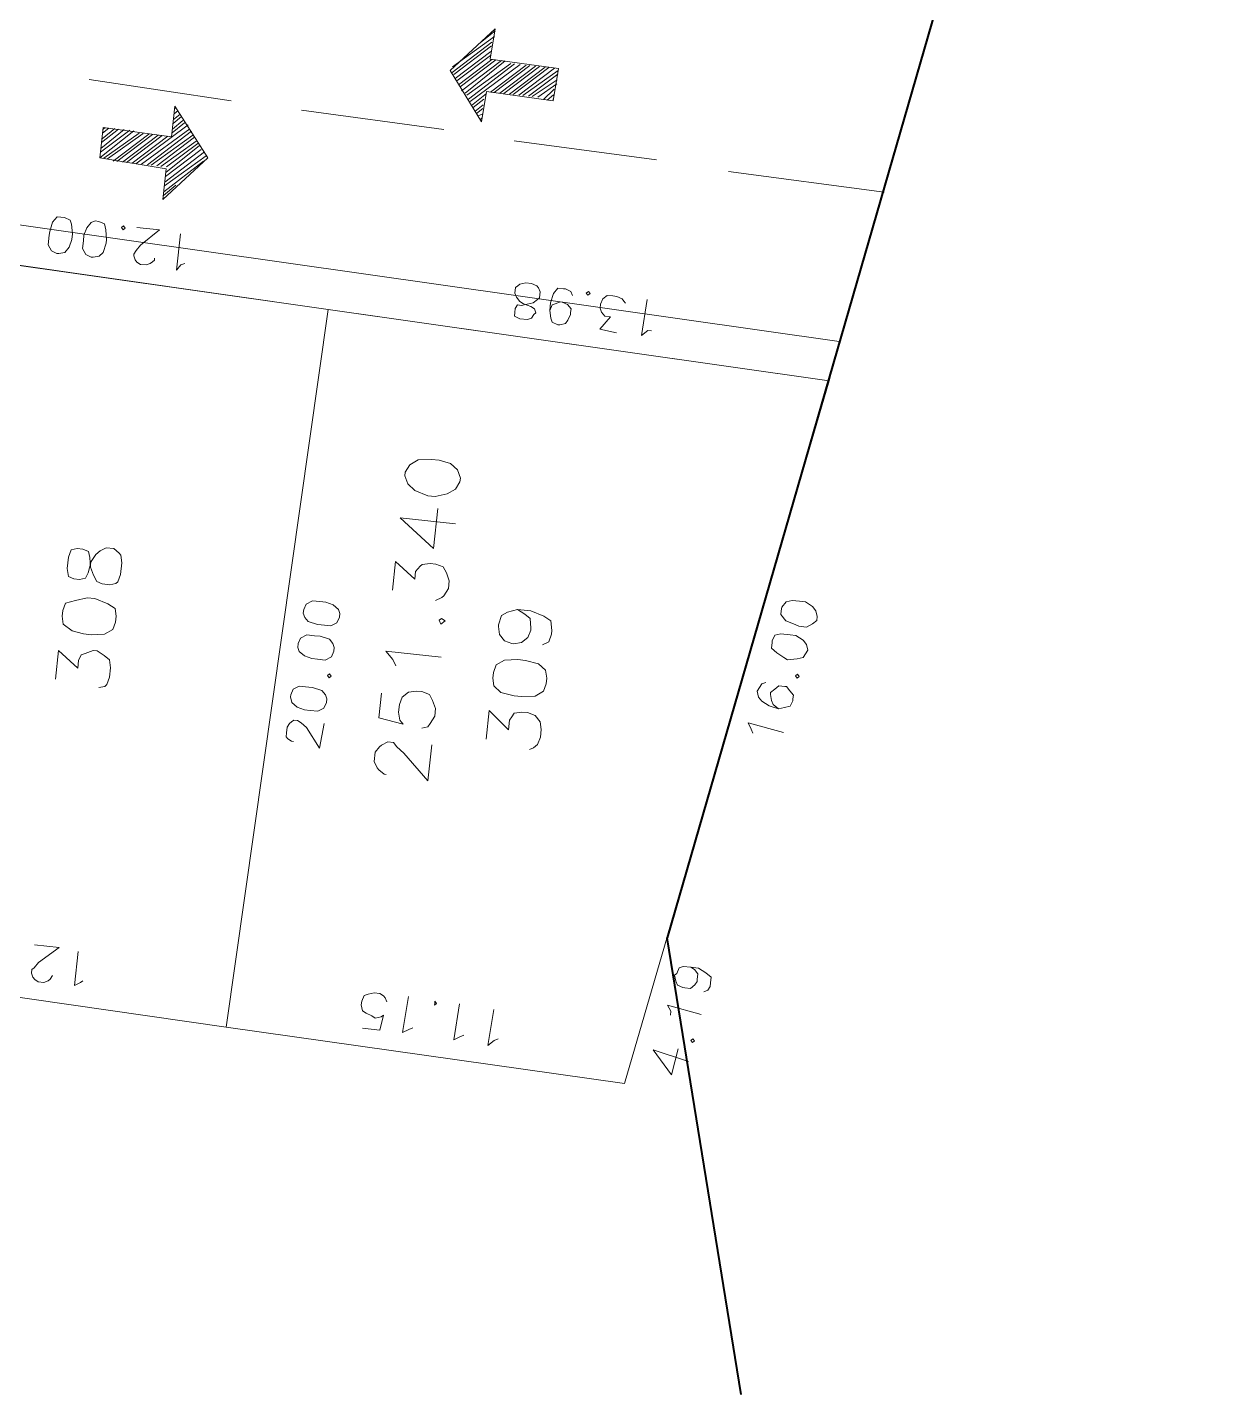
# Model space of a CAD drawing. Header units: metres. Extents: x -977055 to 805873, y -1033982 to 242021.
# Drawn here: x 2734.23 to 2767.38, y 738.2 to 776.14 of the extents above; entities that cross this region are included whole.
import ezdxf

# ---------------------------------------------------------------- set-up
doc = ezdxf.new("R2010")
doc.units = ezdxf.units.M
for name, color, linetype in [('PDF_2da parte', 7, 'Continuous'), ('PDF_acera', 7, 'Continuous'), ('PDF_areas por lote', 7, 'Continuous'), ('PDF_COTAS', 7, 'Continuous'), ('PDF_linea de centro', 7, 'Continuous'), ('PDF_LOTES', 7, 'Continuous'), ('PDF_No. lotes', 7, 'Continuous'), ('PDF_Poligono Ceres', 7, 'Continuous'), ('PDF_VIAS', 7, 'Continuous')]:
    doc.layers.add(name, color=color, linetype=linetype)

# ---------------------------------------------------------------- blocks, each defined once
blk = doc.blocks.new('CALLE')
at = {"layer": 'PDF_2da parte', "lineweight": 40}
blk.add_lwpolyline([(-224.042112, -285.937344), (-214.177824, -283.22784)], dxfattribs=at)
at = {"layer": 'PDF_acera', "lineweight": 9}
blk.add_lwpolyline([(-199.868256, -214.389504), (-199.148544, -215.151552), (-201.561696, -285.471648), (-200.67264, -285.598656), (-198.259488, -214.897536), (-199.571904, -213.500448), (-200.0376, -213.500448)], dxfattribs=at)
at = {"layer": 'PDF_areas por lote', "lineweight": 9}
for points in [[(-211.25664, -276.66576), (-211.25664, -276.623424), (-211.171968, -276.496416), (-211.129632, -276.45408), (-211.002624, -276.369408), (-210.790944, -276.369408), (-210.663936, -276.45408), (-210.6216, -276.496416), (-210.536928, -276.623424), (-210.536928, -276.750432), (-210.6216, -276.835104), (-210.748608, -277.004448), (-211.298976, -277.597152), (-210.494592, -277.597152)], [(-209.478528, -276.369408), (-210.028896, -276.369408), (-210.113568, -276.919776), (-210.028896, -276.835104), (-209.859552, -276.792768), (-209.690208, -276.792768), (-209.520864, -276.835104), (-209.393856, -276.962112), (-209.35152, -277.131456), (-209.35152, -277.258464), (-209.393856, -277.427808), (-209.520864, -277.51248), (-209.690208, -277.597152), (-209.859552, -277.597152), (-210.028896, -277.51248), (-210.113568, -277.470144), (-210.155904, -277.343136)], [(-208.843488, -276.623424), (-208.71648, -276.538752), (-208.547136, -276.369408), (-208.547136, -277.597152)], [(-207.192384, -276.369408), (-206.557344, -276.369408), (-206.896032, -276.835104), (-206.726688, -276.835104), (-206.59968, -276.919776), (-206.557344, -276.962112), (-206.515008, -277.131456), (-206.515008, -277.258464), (-206.557344, -277.427808), (-206.684352, -277.51248), (-206.853696, -277.597152), (-207.02304, -277.597152), (-207.192384, -277.51248), (-207.23472, -277.470144), (-207.319392, -277.343136)], [(-205.583616, -277.597152), (-205.583616, -276.369408), (-206.17632, -277.173792), (-205.287264, -277.173792)]]:
    blk.add_lwpolyline(points, dxfattribs=at)
for points in [[(-204.652224, -276.369408), (-204.821568, -276.45408), (-204.948576, -276.623424), (-205.033248, -276.919776), (-205.033248, -277.08912), (-204.948576, -277.343136), (-204.821568, -277.51248), (-204.652224, -277.597152), (-204.567552, -277.597152), (-204.398208, -277.51248), (-204.2712, -277.343136), (-204.228864, -277.08912), (-204.228864, -276.919776), (-204.2712, -276.623424), (-204.398208, -276.45408), (-204.567552, -276.369408)], [(-207.742752, -277.470144), (-207.827424, -277.51248), (-207.742752, -277.597152), (-207.700416, -277.51248)]]:
    blk.add_lwpolyline(points, close=True, dxfattribs=at)
at = {"layer": 'PDF_COTAS', "lineweight": 9}
for points in [[(-200.587968, -268.240896), (-200.545632, -268.367904), (-200.418624, -268.452576), (-200.24928, -268.494912), (-200.122272, -268.494912), (-199.910592, -268.452576), (-199.82592, -268.41024), (-199.783584, -268.283232), (-199.783584, -268.19856), (-199.783584, -268.113888), (-199.910592, -268.029216), (-200.122272, -267.98688), (-200.206944, -267.98688), (-200.418624, -267.98688), (-200.545632, -268.071552), (-200.587968, -268.19856)], [(-200.587968, -269.002944), (-200.545632, -269.129952), (-200.46096, -269.214624), (-200.24928, -269.25696), (-200.164608, -269.25696), (-199.952928, -269.214624), (-199.82592, -269.172288), (-199.783584, -269.04528), (-199.783584, -268.960608), (-199.82592, -268.875936), (-199.952928, -268.791264), (-200.122272, -268.748928), (-200.24928, -268.748928), (-200.418624, -268.748928), (-200.545632, -268.8336), (-200.587968, -268.960608)], [(-199.910592, -269.595648), (-199.868256, -269.637984), (-199.82592, -269.595648), (-199.868256, -269.553312)], [(-210.282912, -275.184), (-210.83328, -275.141664), (-210.40992, -274.802976), (-210.325248, -274.675968), (-210.282912, -274.591296), (-210.282912, -274.506624), (-210.325248, -274.464288), (-210.367584, -274.421952), (-210.452256, -274.379616), (-210.579264, -274.379616), (-210.663936, -274.379616), (-210.706272, -274.421952), (-210.748608, -274.506624), (-210.748608, -274.54896), (-210.748608, -274.506624), (-210.706272, -274.421952), (-210.663936, -274.379616), (-210.579264, -274.379616), (-210.452256, -274.379616), (-210.367584, -274.421952), (-210.325248, -274.464288), (-210.282912, -274.506624), (-210.282912, -274.591296), (-210.325248, -274.675968), (-210.40992, -274.802976), (-210.83328, -275.141664)], [(-209.77488, -274.379616), (-209.901888, -274.421952), (-209.98656, -274.54896), (-210.028896, -274.718304), (-210.028896, -274.845312), (-210.028896, -275.014656), (-209.944224, -275.141664), (-209.817216, -275.184), (-209.732544, -275.184), (-209.647872, -275.141664), (-209.5632, -275.056992), (-209.520864, -274.845312), (-209.520864, -274.76064), (-209.520864, -274.54896), (-209.605536, -274.421952), (-209.732544, -274.379616)], [(-209.77488, -274.379616), (-209.901888, -274.421952), (-209.98656, -274.54896), (-210.028896, -274.718304), (-210.028896, -274.845312), (-210.028896, -275.014656), (-209.944224, -275.141664), (-209.817216, -275.184), (-209.732544, -275.184), (-209.647872, -275.141664), (-209.5632, -275.056992), (-209.520864, -274.845312), (-209.520864, -274.76064), (-209.520864, -274.54896), (-209.605536, -274.421952), (-209.732544, -274.379616)], [(-208.674144, -274.421952), (-208.758816, -274.464288), (-208.843488, -274.591296), (-208.885824, -274.76064), (-208.885824, -274.887648), (-208.885824, -275.056992), (-208.801152, -275.184), (-208.674144, -275.226336), (-208.589472, -275.226336), (-208.5048, -275.184), (-208.420128, -275.099328), (-208.377792, -274.887648), (-208.377792, -274.76064), (-208.377792, -274.591296), (-208.462464, -274.464288), (-208.589472, -274.421952)], [(-208.674144, -274.421952), (-208.758816, -274.464288), (-208.843488, -274.591296), (-208.885824, -274.76064), (-208.885824, -274.887648), (-208.885824, -275.056992), (-208.801152, -275.184), (-208.674144, -275.226336), (-208.589472, -275.226336), (-208.5048, -275.184), (-208.420128, -275.099328), (-208.377792, -274.887648), (-208.377792, -274.76064), (-208.377792, -274.591296), (-208.462464, -274.464288), (-208.589472, -274.421952)], [(-207.912096, -274.464288), (-207.996768, -274.506624), (-208.08144, -274.591296), (-208.123776, -274.802976), (-208.123776, -274.887648), (-208.123776, -275.099328), (-208.039104, -275.226336), (-207.912096, -275.268672), (-207.827424, -275.268672), (-207.742752, -275.226336), (-207.65808, -275.099328), (-207.615744, -274.929984), (-207.615744, -274.802976), (-207.615744, -274.633632), (-207.700416, -274.506624), (-207.827424, -274.464288)], [(-207.912096, -274.464288), (-207.996768, -274.506624), (-208.08144, -274.591296), (-208.123776, -274.802976), (-208.123776, -274.887648), (-208.123776, -275.099328), (-208.039104, -275.226336), (-207.912096, -275.268672), (-207.827424, -275.268672), (-207.742752, -275.226336), (-207.65808, -275.099328), (-207.615744, -274.929984), (-207.615744, -274.802976), (-207.615744, -274.633632), (-207.700416, -274.506624), (-207.827424, -274.464288)], [(-209.224512, -275.141664), (-209.266848, -275.184), (-209.224512, -275.226336), (-209.182176, -275.184)], [(-209.224512, -275.141664), (-209.266848, -275.184), (-209.224512, -275.226336), (-209.182176, -275.184)], [(-216.209952, -278.274528), (-216.167616, -278.316864), (-216.12528, -278.274528), (-216.167616, -278.274528)], [(-200.926656, -278.697888), (-200.88432, -278.78256), (-200.799648, -278.824896), (-200.757312, -278.867232), (-200.67264, -278.824896), (-200.630304, -278.740224), (-200.587968, -278.57088), (-200.545632, -278.486208), (-200.46096, -278.401536), (-200.376288, -278.3592), (-200.24928, -278.3592), (-200.206944, -278.401536), (-200.164608, -278.443872), (-200.122272, -278.57088), (-200.122272, -278.697888), (-200.164608, -278.824896), (-200.206944, -278.867232), (-200.291616, -278.909568), (-200.418624, -278.909568), (-200.46096, -278.867232), (-200.545632, -278.78256), (-200.587968, -278.655552), (-200.630304, -278.528544), (-200.630304, -278.443872), (-200.714976, -278.401536), (-200.799648, -278.401536), (-200.88432, -278.401536), (-200.926656, -278.528544)], [(-200.24928, -279.967968), (-200.206944, -280.010304), (-200.164608, -279.967968), (-200.206944, -279.925632)], [(-216.379296, -283.989888), (-216.421632, -284.032224), (-216.379296, -284.07456), (-216.33696, -284.032224)], [(-207.4464, -284.836608), (-207.573408, -284.836608), (-207.65808, -284.963616), (-207.742752, -285.13296), (-207.785088, -285.217632), (-207.742752, -285.429312), (-207.700416, -285.55632), (-207.615744, -285.598656), (-207.531072, -285.640992), (-207.404064, -285.598656), (-207.319392, -285.513984), (-207.23472, -285.34464), (-207.23472, -285.217632), (-207.23472, -285.005952), (-207.277056, -284.878944), (-207.404064, -284.836608)], [(-206.726688, -284.963616), (-206.81136, -284.963616), (-206.938368, -285.090624), (-206.980704, -285.259968), (-207.02304, -285.386976), (-207.02304, -285.55632), (-206.938368, -285.683328), (-206.853696, -285.768), (-206.769024, -285.768), (-206.642016, -285.725664), (-206.557344, -285.640992), (-206.472672, -285.471648), (-206.472672, -285.34464), (-206.472672, -285.175296), (-206.515008, -285.048288), (-206.642016, -284.963616)], [(-208.123776, -285.429312), (-208.166112, -285.471648), (-208.123776, -285.513984), (-208.08144, -285.471648)]]:
    blk.add_lwpolyline(points, close=True, dxfattribs=at)
for points in [[(-216.463968, -269.807328), (-216.54864, -269.764992), (-216.590976, -269.722656), (-216.633312, -269.637984), (-216.633312, -269.510976), (-216.590976, -269.426304), (-216.54864, -269.383968), (-216.463968, -269.341632), (-216.379296, -269.341632), (-216.33696, -269.383968), (-216.209952, -269.46864), (-215.828928, -269.892), (-215.828928, -269.341632)], [(-200.46096, -270.357696), (-200.503296, -270.357696), (-200.545632, -270.31536), (-200.587968, -270.273024), (-200.630304, -270.188352), (-200.630304, -270.061344), (-200.587968, -269.976672), (-200.545632, -269.934336), (-200.46096, -269.892), (-200.418624, -269.892), (-200.333952, -269.934336), (-200.206944, -270.019008), (-199.82592, -270.400032), (-199.82592, -269.892)], [(-216.506304, -270.484704), (-216.54864, -270.442368), (-216.633312, -270.31536), (-215.871264, -270.31536)], [(-200.503296, -271.035072), (-200.545632, -270.9504), (-200.67264, -270.865728), (-199.868256, -270.865728)], [(-216.887328, -276.750432), (-216.887328, -277.131456), (-216.54864, -277.173792), (-216.590976, -277.131456), (-216.633312, -277.004448), (-216.590976, -276.919776), (-216.54864, -276.792768), (-216.506304, -276.708096), (-216.379296, -276.66576), (-216.294624, -276.66576), (-216.167616, -276.708096), (-216.12528, -276.792768), (-216.082944, -276.919776), (-216.082944, -277.046784), (-216.12528, -277.131456), (-216.167616, -277.173792), (-216.252288, -277.216128)], [(-216.76032, -277.851168), (-216.802656, -277.766496), (-216.887328, -277.639488), (-216.082944, -277.681824)], [(-216.802656, -278.99424), (-216.844992, -278.909568), (-216.929664, -278.78256), (-216.12528, -278.824896)], [(-200.67264, -279.163584), (-200.545632, -279.20592), (-200.503296, -279.290592), (-200.46096, -279.375264), (-200.46096, -279.4176), (-200.503296, -279.544608), (-200.587968, -279.62928), (-200.67264, -279.62928), (-200.714976, -279.62928), (-200.841984, -279.586944), (-200.926656, -279.544608), (-200.968992, -279.4176), (-200.968992, -279.375264), (-200.926656, -279.248256), (-200.841984, -279.20592), (-200.67264, -279.163584), (-200.503296, -279.163584), (-200.291616, -279.20592), (-200.164608, -279.290592), (-200.164608, -279.4176), (-200.164608, -279.459936), (-200.206944, -279.586944), (-200.291616, -279.62928)], [(-216.802656, -279.756288), (-216.844992, -279.671616), (-216.972, -279.544608), (-216.167616, -279.586944)], [(-201.011328, -280.68768), (-200.968992, -280.306656), (-200.67264, -280.518336), (-200.67264, -280.391328), (-200.630304, -280.348992), (-200.587968, -280.306656), (-200.503296, -280.26432), (-200.418624, -280.26432), (-200.291616, -280.306656), (-200.206944, -280.391328), (-200.206944, -280.518336), (-200.206944, -280.603008), (-200.24928, -280.730016), (-200.291616, -280.772352), (-200.333952, -280.814688)], [(-200.88432, -281.449728), (-200.88432, -281.365056), (-201.011328, -281.238048), (-200.206944, -281.280384)], [(-216.844992, -283.989888), (-216.675648, -283.185504), (-217.18368, -283.6512), (-216.590976, -283.735872)], [(-215.871264, -283.481856), (-215.786592, -283.481856), (-215.659584, -283.397184), (-215.786592, -284.159232)], [(-214.770528, -283.820544), (-214.812864, -283.905216), (-214.897536, -283.989888), (-215.024544, -283.989888), (-215.06688, -283.989888), (-215.151552, -283.947552), (-215.236224, -283.86288), (-215.236224, -283.735872), (-215.236224, -283.693536), (-215.193888, -283.566528), (-215.109216, -283.524192), (-214.982208, -283.481856), (-214.939872, -283.524192), (-214.812864, -283.566528), (-214.770528, -283.6512), (-214.770528, -283.820544), (-214.770528, -283.989888), (-214.8552, -284.159232), (-214.939872, -284.28624), (-215.06688, -284.28624), (-215.151552, -284.28624), (-215.236224, -284.243904), (-215.27856, -284.159232)], [(-209.478528, -284.624928), (-209.393856, -284.582592), (-209.266848, -284.49792), (-209.393856, -285.302304)], [(-208.335456, -284.794272), (-208.377792, -284.7096), (-208.462464, -284.667264), (-208.547136, -284.624928), (-208.674144, -284.667264), (-208.758816, -284.751936), (-208.843488, -284.92128), (-208.885824, -285.13296), (-208.843488, -285.259968), (-208.801152, -285.386976), (-208.674144, -285.429312), (-208.631808, -285.429312), (-208.547136, -285.429312), (-208.462464, -285.34464), (-208.377792, -285.259968), (-208.377792, -285.217632), (-208.377792, -285.090624), (-208.462464, -285.005952), (-208.547136, -284.92128), (-208.589472, -284.92128), (-208.71648, -284.963616), (-208.801152, -285.005952), (-208.885824, -285.13296)]]:
    blk.add_lwpolyline(points, dxfattribs=at)
at = {"layer": 'PDF_linea de centro', "lineweight": 9}
for points in [[(-196.693056, -268.494912), (-196.820064, -271.670112)], [(-196.8624, -273.236544), (-196.947072, -276.411744)], [(-197.031744, -277.978176), (-197.116416, -281.153376)], [(-197.201088, -282.762144), (-197.28576, -286.233696)]]:
    blk.add_lwpolyline(points, dxfattribs=at)
at = {"layer": 'PDF_LOTES', "lineweight": 20}
for points in [[(-216.844992, -264.134304), (-217.18368, -273.744576), (-201.180672, -274.294944), (-200.841984, -264.684672)], [(-217.18368, -273.744576), (-217.480032, -282.635136), (-201.561696, -285.471648), (-201.180672, -274.294944)]]:
    blk.add_lwpolyline(points, close=True, dxfattribs=at)
at = {"layer": 'PDF_No. lotes', "lineweight": 20}
for points in [[(-209.944224, -269.172288), (-209.309184, -269.172288), (-209.647872, -269.637984), (-209.478528, -269.637984), (-209.35152, -269.68032), (-209.309184, -269.764992), (-209.224512, -269.934336), (-209.224512, -270.019008), (-209.309184, -270.188352), (-209.393856, -270.31536), (-209.5632, -270.357696), (-209.77488, -270.357696), (-209.944224, -270.31536), (-209.98656, -270.273024), (-210.028896, -270.146016)], [(-210.240576, -278.78256), (-209.605536, -278.78256), (-209.98656, -279.248256), (-209.77488, -279.248256), (-209.690208, -279.290592), (-209.605536, -279.332928), (-209.5632, -279.502272), (-209.5632, -279.62928), (-209.605536, -279.798624), (-209.732544, -279.925632), (-209.901888, -279.967968), (-210.071232, -279.967968), (-210.240576, -279.925632), (-210.325248, -279.84096), (-210.367584, -279.756288)], [(-207.319392, -279.163584), (-207.404064, -279.332928), (-207.488736, -279.459936), (-207.700416, -279.502272), (-207.742752, -279.502272), (-207.912096, -279.459936), (-208.039104, -279.332928), (-208.08144, -279.163584), (-208.08144, -279.121248), (-208.039104, -278.951904), (-207.912096, -278.824896), (-207.742752, -278.78256), (-207.700416, -278.78256), (-207.488736, -278.824896), (-207.404064, -278.951904), (-207.319392, -279.163584), (-207.319392, -279.459936), (-207.404064, -279.756288), (-207.488736, -279.925632), (-207.700416, -279.967968), (-207.785088, -279.967968), (-207.954432, -279.925632), (-208.039104, -279.798624)]]:
    blk.add_lwpolyline(points, dxfattribs=at)
for points in [[(-208.547136, -269.172288), (-208.71648, -269.214624), (-208.843488, -269.426304), (-208.885824, -269.68032), (-208.885824, -269.849664), (-208.843488, -270.146016), (-208.71648, -270.31536), (-208.547136, -270.357696), (-208.420128, -270.357696), (-208.250784, -270.31536), (-208.166112, -270.146016), (-208.08144, -269.849664), (-208.08144, -269.68032), (-208.166112, -269.426304), (-208.250784, -269.214624), (-208.420128, -269.172288)], [(-207.488736, -269.172288), (-207.65808, -269.214624), (-207.700416, -269.341632), (-207.700416, -269.46864), (-207.65808, -269.595648), (-207.531072, -269.637984), (-207.277056, -269.68032), (-207.107712, -269.764992), (-207.02304, -269.849664), (-206.938368, -269.976672), (-206.938368, -270.146016), (-207.02304, -270.273024), (-207.065376, -270.31536), (-207.23472, -270.357696), (-207.488736, -270.357696), (-207.65808, -270.31536), (-207.700416, -270.273024), (-207.742752, -270.146016), (-207.742752, -269.976672), (-207.700416, -269.849664), (-207.573408, -269.764992), (-207.404064, -269.68032), (-207.192384, -269.637984), (-207.065376, -269.595648), (-207.02304, -269.46864), (-207.02304, -269.341632), (-207.065376, -269.214624), (-207.23472, -269.172288)], [(-208.885824, -278.78256), (-209.055168, -278.824896), (-209.182176, -278.99424), (-209.224512, -279.290592), (-209.224512, -279.459936), (-209.182176, -279.756288), (-209.055168, -279.925632), (-208.885824, -279.967968), (-208.758816, -279.967968), (-208.589472, -279.925632), (-208.462464, -279.756288), (-208.420128, -279.459936), (-208.420128, -279.290592), (-208.462464, -278.99424), (-208.589472, -278.824896), (-208.758816, -278.78256)]]:
    blk.add_lwpolyline(points, close=True, dxfattribs=at)
at = {"layer": 'PDF_Poligono Ceres', "lineweight": 40}
blk.add_lwpolyline([(-136.067904, -290.975328), (-136.194912, -290.975328), (-167.269536, -288.392832), (-187.252128, -287.969472), (-214.177824, -283.22784)], dxfattribs=at)
at = {"layer": 'PDF_VIAS', "lineweight": 20}
for points in [[(-197.07408, -270.442368), (-197.751456, -270.442368), (-197.70912, -268.918272), (-198.386496, -268.918272), (-198.471168, -270.400032), (-199.148544, -270.400032), (-198.13248, -271.289088)], [(-196.693056, -277.216128), (-196.01568, -277.258464), (-196.058016, -278.740224), (-195.338304, -278.78256), (-195.295968, -277.258464), (-194.618592, -277.3008), (-195.634656, -276.411744)]]:
    blk.add_lwpolyline(points, close=True, dxfattribs=at)
at = {"layer": 'PDF_VIAS', "lineweight": 9}
for points in [[(-198.386496, -268.918272), (-197.70912, -269.595648)], [(-198.386496, -269.002944), (-197.751456, -269.722656)], [(-198.386496, -269.087616), (-197.751456, -269.807328)], [(-198.259488, -268.918272), (-197.70912, -269.510976)], [(-198.174816, -268.918272), (-197.70912, -269.383968)], [(-198.047808, -268.918272), (-197.70912, -269.25696)], [(-197.963136, -268.918272), (-197.70912, -269.172288)], [(-197.836128, -268.918272), (-197.70912, -269.04528)], [(-197.751456, -268.918272), (-197.70912, -268.960608)], [(-198.428832, -269.214624), (-197.751456, -269.934336)], [(-198.428832, -269.299296), (-197.751456, -270.019008)], [(-198.428832, -269.426304), (-197.751456, -270.146016)], [(-198.428832, -269.510976), (-197.751456, -270.230688)], [(-198.428832, -269.637984), (-197.751456, -270.357696)], [(-198.428832, -269.722656), (-197.455104, -270.781056)], [(-198.428832, -269.849664), (-197.539776, -270.823392)], [(-198.428832, -269.976672), (-197.582112, -270.865728)], [(-198.428832, -270.061344), (-197.666784, -270.908064)], [(-199.063872, -270.400032), (-198.809856, -270.654048)], [(-198.9792, -270.400032), (-198.217152, -271.204416)], [(-198.852192, -270.400032), (-198.090144, -271.246752)], [(-198.76752, -270.400032), (-198.005472, -271.204416)], [(-198.640512, -270.400032), (-197.963136, -271.119744)], [(-198.55584, -270.400032), (-197.878464, -271.077408)], [(-198.428832, -270.188352), (-197.70912, -270.9504)], [(-198.428832, -270.273024), (-197.793792, -270.992736)], [(-198.428832, -270.400032), (-197.836128, -271.035072)], [(-197.666784, -270.442368), (-197.412768, -270.696384)], [(-197.582112, -270.442368), (-197.370432, -270.654048)], [(-197.455104, -270.442368), (-197.28576, -270.611712)], [(-197.370432, -270.442368), (-197.243424, -270.569376)], [(-197.243424, -270.442368), (-197.158752, -270.52704)], [(-197.116416, -270.442368), (-197.116416, -270.484704)], [(-194.914944, -277.258464), (-195.676992, -276.45408)], [(-194.787936, -277.3008), (-195.549984, -276.45408)], [(-195.295968, -277.51248), (-196.058016, -276.708096)], [(-195.295968, -277.385472), (-195.973344, -276.66576)], [(-195.295968, -277.3008), (-195.931008, -276.623424)], [(-195.211296, -277.258464), (-195.846336, -276.581088)], [(-195.126624, -277.258464), (-195.804, -276.538752)], [(-194.999616, -277.258464), (-195.719328, -276.496416)], [(-196.312032, -277.216128), (-196.481376, -277.046784)], [(-196.185024, -277.216128), (-196.396704, -277.004448)], [(-196.058016, -277.258464), (-196.354368, -276.962112)], [(-195.338304, -277.93584), (-196.269696, -276.919776)], [(-195.338304, -277.808832), (-196.22736, -276.87744)], [(-195.338304, -277.72416), (-196.142688, -276.835104)], [(-195.295968, -277.597152), (-196.100352, -276.792768)], [(-194.660928, -277.3008), (-194.95728, -277.004448)], [(-196.608384, -277.216128), (-196.65072, -277.173792)], [(-196.523712, -277.216128), (-196.566048, -277.131456)], [(-196.396704, -277.216128), (-196.523712, -277.08912)], [(-195.338304, -278.062848), (-196.01568, -277.343136)], [(-195.338304, -278.14752), (-196.01568, -277.427808)], [(-195.338304, -278.274528), (-196.01568, -277.554816)], [(-195.338304, -278.3592), (-196.01568, -277.639488)], [(-195.338304, -278.486208), (-196.01568, -277.766496)], [(-195.338304, -278.57088), (-196.01568, -277.851168)], [(-195.338304, -278.697888), (-196.01568, -277.978176)], [(-195.38064, -278.78256), (-196.01568, -278.062848)], [(-195.465312, -278.78256), (-196.01568, -278.189856)], [(-195.804, -278.740224), (-196.058016, -278.528544)], [(-195.59232, -278.78256), (-196.01568, -278.274528)], [(-195.676992, -278.78256), (-196.01568, -278.401536)], [(-195.931008, -278.740224), (-196.058016, -278.613216)], [(-196.01568, -278.740224), (-196.058016, -278.740224)]]:
    blk.add_lwpolyline(points, dxfattribs=at)

msp = doc.modelspace()

# ---------------------------------------------------------------- block references
at = {"xscale": 1.255773352820658, "yscale": 1.255773352820658, "zscale": 1.255773352820658, "rotation": 83.85573648860341}
msp.add_blockref('CALLE', (2427.15058, 1056.36283, 1015.371), dxfattribs=at)

doc.saveas('drawing.dxf')
